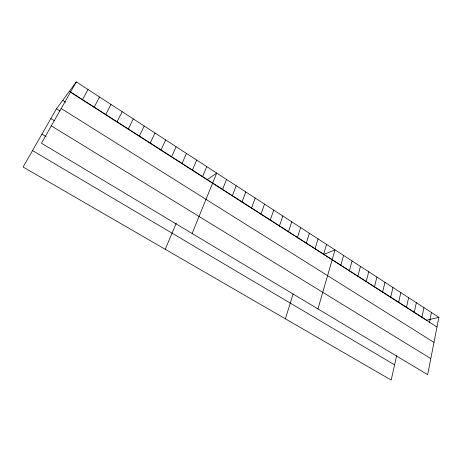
<?xml version="1.0" encoding="UTF-8"?>
<svg xmlns="http://www.w3.org/2000/svg" width="462" height="462" viewBox="0 0 462 462"><rect width="100%" height="100%" fill="white"/><g stroke="black" fill="none" stroke-linecap="round" stroke-linejoin="round"><path stroke-width="0.69" d="M438.9 317.336L427.645 374.653L41.453 143.22L76.311 81.918L438.9 317.336L426.692 320.201L69.433 91.228M429.498 322.216L431.468 312.508M421.91 317.354L423.943 307.623M414.229 312.433L416.331 302.679M406.462 307.455L408.633 297.684M396.61 355.734L391.21 380.082L23.1 167.025L56.445 108.807L76.311 81.918M398.596 302.414L400.843 292.625M390.638 297.32L392.96 287.503M382.588 292.157L384.979 282.322M374.434 286.937L376.9 277.079M366.181 281.647L368.728 271.772M357.831 276.293L360.452 266.401M349.376 270.876L352.079 260.966M340.812 265.39L343.601 255.457M317.96 308.922L335.014 249.884L323.943 254.348M323.619 254.371L326.576 244.41M314.997 248.845L318.041 238.866M285.389 318.832L293.162 293.855M306.26 243.249L309.396 233.252M297.418 237.583L300.641 227.57M288.467 231.849L291.782 221.818M279.4 226.039L282.808 215.991M270.218 220.155L273.723 210.095M260.92 214.201L264.524 204.117M251.501 208.166L255.203 198.065M241.961 202.05L245.767 191.938M232.294 195.853L236.203 185.73M222.499 189.582L226.519 179.441M192.111 233.501L216.707 173.071L207.317 179.597M202.518 176.779L206.762 166.615M165.223 249.284L176.282 223.152M192.331 170.247L196.685 160.077M181.999 163.629L186.475 153.448M171.529 156.924L176.132 146.725M160.92 150.121L165.639 139.917M150.162 143.226L155.007 133.016M139.253 136.238L144.231 126.016M128.188 129.152L133.304 118.925M116.973 121.962L122.222 111.729M105.596 114.674L110.99 104.435M94.057 107.282L99.59 97.037M82.352 99.78L88.034 89.53M32.513 150.589L394.588 364.841M41.944 134.119L46.142 136.66M51.322 125.86L430.803 358.57M50.849 118.578L54.377 120.755M56.445 108.807L59.933 110.99M61.186 108.512L433.985 342.377M62.688 100.358L65.65 102.229M70.478 92.175L437 327.021"/></g></svg>
